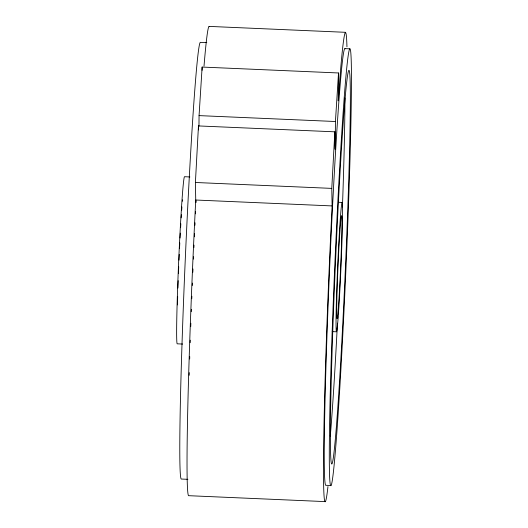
<?xml version="1.0" encoding="UTF-8"?>
<svg xmlns="http://www.w3.org/2000/svg" width="528" height="528" viewBox="0 0 528 528"><rect width="100%" height="100%" fill="white"/><g stroke="black" fill="none" stroke-linecap="round" stroke-linejoin="round"><path stroke-width="0.79" d="M198.964 126.258L199.063 115.612L202.132 67.063L338.507 72.97L338.237 100.815A234.868 6.059 -87.5 0 1 346.949 46.787M202.099 70.336L202.132 67.063M338.507 72.97L335.438 121.513L335.168 149.365L334.838 131.828L198.462 125.928L195.406 182.49L195.736 200.02A234.868 6.059 -87.5 0 0 188.786 495.693L325.162 501.6M327.954 486.592A234.868 6.059 -87.5 0 1 323.73 440.682A234.868 6.059 -87.5 0 1 332.112 205.927L331.782 188.39L334.838 131.828M209.114 26.4L345.49 32.307M206.791 42.636L200.317 42.352A218.546 5.636 -87.5 0 0 185.229 260.41A218.546 5.636 -87.5 0 0 181.401 479.041L187.876 479.318M344.784 48.609L349.787 48.827A218.546 5.636 -87.5 0 1 340.481 376.589A218.546 5.636 -87.5 0 1 330.726 376.094A218.546 5.636 -87.5 0 1 349.787 48.827M199.063 115.612L335.438 121.513M189.869 176.946L184.496 176.708A83.629 2.158 -87.5 0 0 178.721 260.152A83.629 2.158 -87.5 0 0 177.256 343.82L182.629 344.051M195.406 182.49L331.782 188.39M338.521 202.29L342.098 202.448A64.739 1.67 -87.5 0 1 339.339 299.534A64.739 1.67 -87.5 0 1 336.455 299.389A64.739 1.67 -87.5 0 1 342.098 202.448M195.736 200.02L332.112 205.927M332.204 331.617L336.494 331.802M330.878 485.516L325.868 485.298A218.546 5.636 -87.5 0 1 329.947 260.984A218.546 5.636 -87.5 0 1 345.061 48.919M198.462 125.928L198.541 129.908M189.202 375.289A218.546 5.636 -87.5 0 1 189.275 372.636M189.671 359.014A218.546 5.636 -87.5 0 1 189.743 356.611M190.186 342.672A218.546 5.636 -87.5 0 1 190.271 340.171M190.733 326.654A218.546 5.636 -87.5 0 1 190.852 323.248M191.275 311.705A218.546 5.636 -87.5 0 1 191.36 309.296M191.763 298.729A218.546 5.636 -87.5 0 1 191.862 296.267M192.284 285.542A218.546 5.636 -87.5 0 1 192.383 283.054M192.832 272.29A218.546 5.636 -87.5 0 1 192.971 268.983M193.393 259.123A218.546 5.636 -87.5 0 1 193.499 256.654M193.901 247.579A218.546 5.636 -87.5 0 1 194.014 245.091M194.396 236.808A218.546 5.636 -87.5 0 1 194.548 233.501M194.938 225.265A218.546 5.636 -87.5 0 1 195.05 222.803M195.485 213.853A218.546 5.636 -87.5 0 1 195.604 211.438M196.046 202.554A218.546 5.636 -87.5 0 1 196.132 200.851M204.013 66.106A234.868 6.059 -87.5 0 1 209.418 26.737M177.454 304.933A72.917 1.881 -87.5 0 1 177.672 296.604M177.929 288.057A72.917 1.881 -87.5 0 1 178.187 280.685M178.457 273.385A72.917 1.881 -87.5 0 1 178.715 266.779M178.999 260.165A72.917 1.881 -87.5 0 1 179.249 254.39M179.52 248.596A72.917 1.881 -87.5 0 1 179.797 242.906M180.048 238.009A72.917 1.881 -87.5 0 1 180.305 233.105M180.609 227.548A72.917 1.881 -87.5 0 1 180.827 223.753M181.177 217.866A72.917 1.881 -87.5 0 1 181.381 214.652M181.678 210.111A72.917 1.881 -87.5 0 1 181.903 206.93M182.325 201.267A72.917 1.881 -87.5 0 1 182.444 199.802M344.923 98.003A196.977 5.082 -87.5 0 1 342.448 206.936M337.781 316.529A196.977 5.082 -87.5 0 1 337.702 318.12M337.445 323.209A196.977 5.082 -87.5 0 1 330.277 436.141M339.332 292.921A51.52 1.327 -87.5 0 0 341.524 215.655A51.52 1.327 -87.5 0 0 337.036 292.802A51.52 1.327 -87.5 0 0 339.332 292.921M340.468 365.792A196.977 5.082 -87.5 0 0 348.856 70.382A196.977 5.082 -87.5 0 0 331.676 365.343A196.977 5.082 -87.5 0 0 340.468 365.792"/></g></svg>
